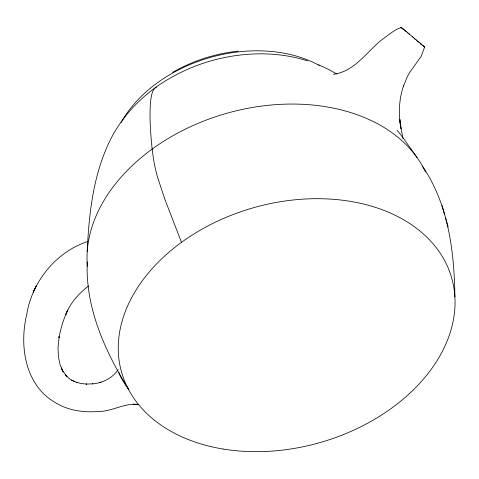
<?xml version="1.0" encoding="UTF-8"?>
<svg xmlns="http://www.w3.org/2000/svg" width="479" height="479" viewBox="0 0 479 479"><rect width="100%" height="100%" fill="white"/><g stroke="black" fill="none" stroke-linecap="round" stroke-linejoin="round"><path stroke-width="0.72" d="M87.202 251.756C89.01 211.586 93.704 169.955 113.343 134.126C126.468 111.05 146.149 92.07 169.033 78.748L170.195 78.101C195.863 63.336 225.142 54.965 254.738 53.941L256.079 53.87C273.449 53.468 290.921 55.552 307.494 60.857M423.292 45.918L424.616 47.116L421.113 56.396L409.647 72.515L407.276 76.88L403.516 86.01L403.623 85.681C398.779 99.416 398.438 114.289 400.959 128.534L399.755 119.205L400.264 123.702M118.109 369.692C112.427 378.194 102.47 383.086 92.417 383.871L92.818 383.823L86.082 384.092L86.687 384.092L81.125 383.541L76.137 382.218L77.011 382.541L71.724 380.218L74.305 381.47M88.597 285.981C78.772 293.519 70.162 303.057 65.677 314.757L67.826 309.979C63.659 318.727 60.809 328.055 58.977 337.557L59.168 336.414L57.983 347.556L58.414 356.663L60.109 364.764L63.132 371.812L61.24 368.076L61.803 369.189M156.411 87.082C152.148 89.19 151.807 94.734 150.927 98.854C149.891 106.763 149.933 114.756 150.172 122.714C150.819 136.964 151.945 151.256 154.639 165.285A170.656 54.696 54 0 0 157.795 178.05L165.075 199.845L181.487 242.35M172.632 72.353C192.702 60.803 215.185 53.588 238.201 51.115M405.444 30.901C404.066 29.77 402.695 28.626 401.282 27.531C395.923 29.063 390.798 33.093 386.236 36.524C368.249 48.672 356.448 71.317 333.276 74.317M87.292 241.62C55.911 252.122 31.74 282.053 26.698 314.709C19.166 345.844 25.034 384.96 54.971 402.414C67.365 410.168 82.424 412.617 96.842 411.563C111.673 412.03 124.085 402.665 138.359 404.468M101.219 382.14L99.554 382.607M138.245 404.468L133.138 404.174M423.167 46.014L424.622 47.134L423.67 46.421M318.577 64.779L328.893 69.581L336.815 74.005M401.677 27.974L401.031 27.363L401.636 27.806M72.622 380.649L69.563 378.781L65.401 375.021L66.922 376.626L62.557 370.698M402.779 28.716L403.09 28.974M403.432 29.249L404.174 29.854M420.203 43.595L421.071 44.307M405.324 30.8L406.384 31.674M406.228 31.542L407.904 32.931M407.222 32.362L409.419 34.189M417.215 41.122L417.748 41.565M408.976 33.823L413.024 37.2M414.425 38.799L414.994 39.272M414.688 38.601L412.383 36.661M414.233 38.218L416.556 40.17M416.377 40.02L419.005 42.242M418.64 41.936L420.412 43.439M420.191 43.254L424.622 47.134M404.803 30.686L405.24 31.051M420.843 43.811L421.46 44.337M422.544 45.271L422.861 45.547M403.27 29.369L402.641 28.818M401.941 28.207L402.45 28.65M401.534 27.848L401.031 27.363M397.079 130.276L402.043 136.407L417.035 157.483M422.406 166.141C448.488 204.299 454.326 251.756 454.894 296.878M128.031 388.535C104.769 350.496 85.262 307.53 87.244 261.935M445.5 217.688L448.104 226.902M442.015 205.437L444.62 214.658M402.941 138.467L400.306 124.013M87.376 266.378A176.967 125.809 -16 0 1 227.651 113.038A176.967 125.809 -16 0 1 425.538 171.955M128.977 389.661A29.459 5.964 50.3 0 1 118.756 372.159M121.175 122.45A126.384 89.848 -16 0 1 319.206 65.443M36.051 286.101L33.326 292.13L36.051 286.101M223.885 449.158A171.656 122.037 -16 0 0 453.362 284.879A171.656 122.037 -16 0 0 182.721 241.458A171.656 122.037 -16 0 0 223.885 449.158"/></g></svg>
